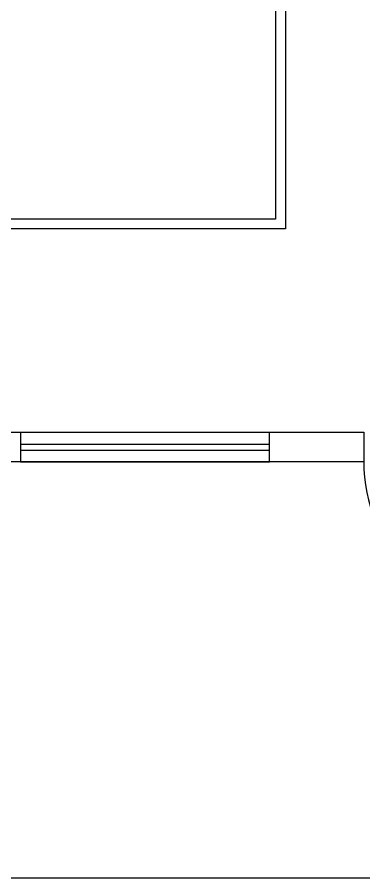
# Model space of a CAD drawing. Header units: metres. Extents: x -367 to 374, y -238 to 224.
# Drawn here: x 252.761 to 254.524, y 213.272 to 217.646 of the extents above; entities that cross this region are included whole.
import ezdxf
from ezdxf.enums import TextEntityAlignment as Align

# ---------------------------------------------------------------- set-up
doc = ezdxf.new("R2010")
doc.units = ezdxf.units.M
doc.layers.add('BASE', color=253, linetype='Continuous')
doc.layers.add('ELE-ALIMENTADORES', color=160, linetype='Continuous')
doc.styles.add('R60-125-RS', font='romans.shx', dxfattribs={"height": 0.19})

# ---------------------------------------------------------------- blocks, each defined once
blk = doc.blocks.new('A$C03920C12')
at = {"layer": 'BASE'}
for p, q in [((0.2, 5.9), (0.2, 1.6675)), ((0.25, 5.9), (0.25, 1.6175)), ((0.2, 1.6675), (-3.5, 1.6675)), ((0.25, 1.6175), (-3.5, 1.6175)), ((-2.7772, 0.5842), (0.6486, 0.5842)), ((-2.7772, 0.5842), (0.6486, 0.5842)), ((-1.0965, 0.5842), (0.1683, 0.5842)), ((-1.0965, 0.5842), (-1.0965, 0.4342)), ((-1.0965, 0.5842), (0.1683, 0.5842)), ((-1.0965, 0.5842), (-1.0965, 0.4342)), ((0.1683, 0.4342), (0.1683, 0.5842)), ((0.1683, 0.4342), (0.1683, 0.5842)), ((0.6486, 0.5846), (0.6486, 0.4346)), ((0.6486, 0.5846), (0.6486, 0.4346)), ((-1.0965, 0.5242), (0.1683, 0.5242)), ((-1.0965, 0.5242), (0.1683, 0.5242)), ((-1.0965, 0.4942), (0.1683, 0.4942)), ((-1.0965, 0.4942), (0.1683, 0.4942)), ((0.6486, 0.4346), (-2.7772, 0.4342)), ((0.6486, 0.4346), (-2.7772, 0.4342)), ((-1.0965, 0.4342), (0.1683, 0.4342)), ((-1.0965, 0.4342), (0.1683, 0.4342)), ((-4.25, -1.68), (1.55, -1.68)), ((-4.25, -1.68), (0, -1.68))]:
    blk.add_line(p, q, dxfattribs=at)
blk.add_arc((1.45, 0.4346), 0.8015, 180, 267.1376, dxfattribs=at)
blk.add_arc((1.45, 0.4346), 0.8015, 180, 267.1376, dxfattribs=at)
at = {"layer": 'BASE', "style": 'R60-125-RS', "text_generation_flag": 4}
blk.add_attdef('D', text='', height=0.19, dxfattribs=at).set_placement((-3.7108, 1.4232), align=Align.MIDDLE_CENTER)

msp = doc.modelspace()

# ---------------------------------------------------------------- block references
at = {"layer": 'ELE-ALIMENTADORES', "color": 2}
msp.add_blockref('A$C03920C12', (253.875, 214.9522), dxfattribs=at)

doc.saveas('drawing.dxf')
